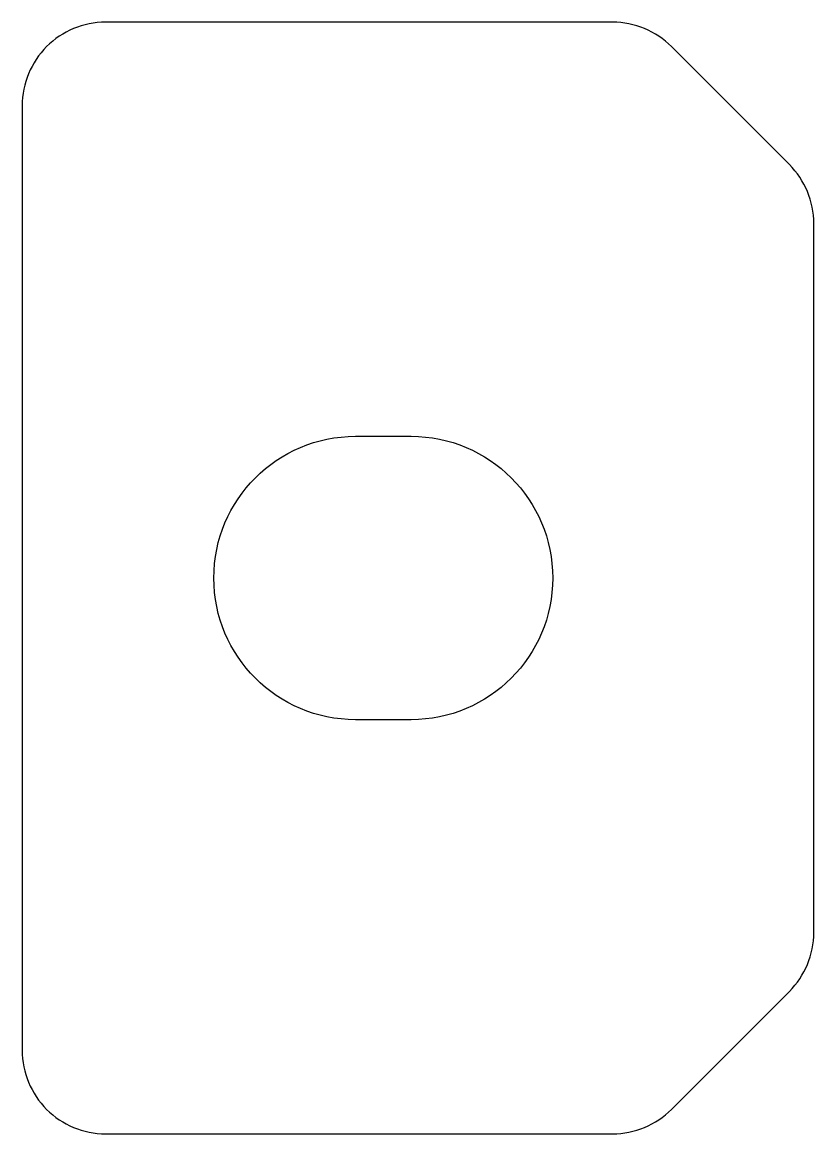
# Model space of a CAD drawing. Header units: millimetres. Extents: x -165 to -150.8, y -33.5 to -13.5.
import ezdxf

# ---------------------------------------------------------------- set-up
doc = ezdxf.new("R2010")
doc.units = ezdxf.units.MM
doc.layers.get('0').update_dxf_attribs({"linetype": 'CONTINUOUS'})

msp = doc.modelspace()

# ---------------------------------------------------------------- linework, layer by layer
for points in [[(-153.311, -13.939, 0.198912), (-154.371, -13.5), (-163.5, -13.5, 0.414214), (-165, -15), (-165, -32, 0.414214), (-163.5, -33.5), (-154.371, -33.5, 0.198912), (-153.311, -33.061), (-151.189, -30.939, 0.198912), (-150.75, -29.879), (-150.75, -17.121, 0.198912), (-151.189, -16.061)], [(-158, -26.05), (-159, -26.05, -1), (-159, -20.95), (-158, -20.95, -1)]]:
    msp.add_lwpolyline(points, format="xyb", close=True)

doc.saveas('drawing.dxf')
